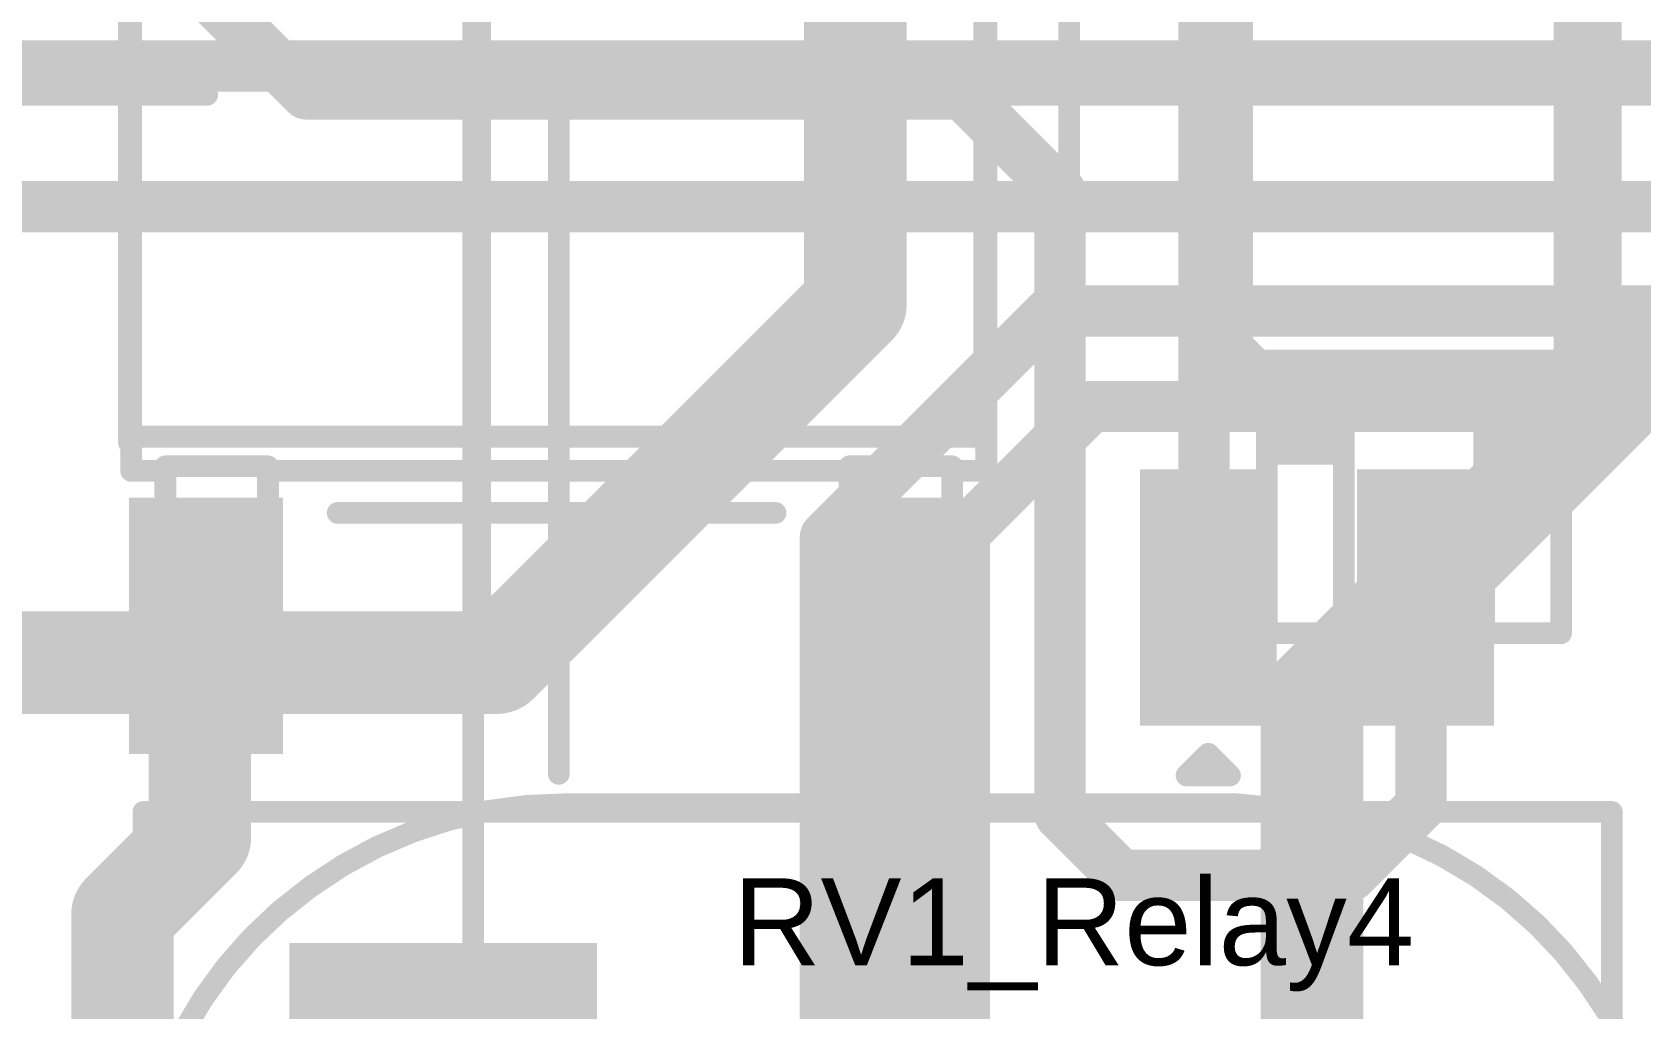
# Model space of a CAD drawing. Header units: millimetres. Extents: x -16 to 330, y -45 to 150.
# Drawn here: x 56.68 to 66.08, y 6.66 to 12.37 of the extents above; entities that cross this region are included whole.
import ezdxf

# ---------------------------------------------------------------- set-up
doc = ezdxf.new("R2010")
doc.units = ezdxf.units.MM
for name, color, linetype in [('BottomLayer', 5, 'Continuous'), ('BottomSolder', 6, 'Continuous'), ('Mechanical13', 56, 'Continuous'), ('MidLayer1', 16, 'Continuous'), ('MidLayer2', 76, 'Continuous'), ('MultiLayer', 9, 'Continuous'), ('PadHoleLayer', 156, 'Continuous'), ('TopLayer', 1, 'Continuous'), ('TopOverlay', 2, 'Continuous'), ('TopPaste', 8, 'Continuous'), ('TopSolder', 216, 'Continuous')]:
    doc.layers.add(name, color=color, linetype=linetype)
doc.styles.add('Arial', font='arial.ttf', dxfattribs={"height": 0.2})

# ---------------------------------------------------------------- blocks, each defined once
blk = doc.blocks.new('ERZ_V07D680_8')
at = {"layer": 'BottomLayer'}
blk.add_hatch(color=5, dxfattribs=at).paths.add_polyline_path([(-3.44, 1.9), (-1.64, 1.9), (-1.64, 0.1), (-3.44, 0.1)])
h = blk.add_hatch(color=5, dxfattribs=at)
edge = h.paths.add_edge_path()
edge.add_arc((2.54, -1), 0.9, 0, 360)
at = {"layer": 'BottomSolder'}
h = blk.add_hatch(color=6, dxfattribs=at)
edge = h.paths.add_edge_path()
edge.add_arc((-2.54, 1), 0.4, 0, 360)
h = blk.add_hatch(color=6, dxfattribs=at)
edge = h.paths.add_edge_path()
edge.add_arc((2.54, -1), 0.4, 0, 360)
at = {"layer": 'MidLayer1'}
blk.add_hatch(color=16, dxfattribs=at).paths.add_polyline_path([(-3.44, 1.9), (-1.64, 1.9), (-1.64, 0.1), (-3.44, 0.1)])
h = blk.add_hatch(color=16, dxfattribs=at)
edge = h.paths.add_edge_path()
edge.add_arc((2.54, -1), 0.9, 0, 360)
at = {"layer": 'MidLayer2'}
blk.add_hatch(color=76, dxfattribs=at).paths.add_polyline_path([(-3.44, 1.9), (-1.64, 1.9), (-1.64, 0.1), (-3.44, 0.1)])
h = blk.add_hatch(color=76, dxfattribs=at)
edge = h.paths.add_edge_path()
edge.add_arc((2.54, -1), 0.9, 0, 360)
at = {"layer": 'MultiLayer'}
blk.add_hatch(color=9, dxfattribs=at).paths.add_polyline_path([(-3.44, 1.9), (-1.64, 1.9), (-1.64, 0.1), (-3.44, 0.1)])
h = blk.add_hatch(color=9, dxfattribs=at)
edge = h.paths.add_edge_path()
edge.add_arc((2.54, -1), 0.9, 0, 360)
at = {"layer": 'PadHoleLayer'}
h = blk.add_hatch(color=156, dxfattribs=at)
edge = h.paths.add_edge_path()
edge.add_arc((-2.54, 1), 0.4, 0, 360)
h = blk.add_hatch(color=156, dxfattribs=at)
edge = h.paths.add_edge_path()
edge.add_arc((2.54, -1), 0.4, 0, 360)
at = {"layer": 'TopLayer'}
blk.add_hatch(color=1, dxfattribs=at).paths.add_polyline_path([(-3.44, 1.9), (-1.64, 1.9), (-1.64, 0.1), (-3.44, 0.1)])
h = blk.add_hatch(color=1, dxfattribs=at)
edge = h.paths.add_edge_path()
edge.add_arc((2.54, -1), 0.9, 0, 360)
at = {"layer": 'TopSolder'}
h = blk.add_hatch(color=216, dxfattribs=at)
edge = h.paths.add_edge_path()
edge.add_arc((-2.54, 1), 0.4, 0, 360)
h = blk.add_hatch(color=216, dxfattribs=at)
edge = h.paths.add_edge_path()
edge.add_arc((2.54, -1), 0.4, 0, 360)
at = {"layer": 'TopOverlay', "const_width": 0.127}
for points in [[(-4.2926, -2.6416), (-4.2926, 2.667)], [(-4.2926, 2.667), (4.2926, 2.667)], [(4.2926, -2.6416), (4.2926, 2.667)], [(-4.2926, -2.6416), (4.2926, -2.6416)]]:
    blk.add_lwpolyline(points, dxfattribs=at)
at = {"layer": 'TopOverlay', "const_width": 0.0635}
for points in [[(-4.3243, 2.667, 1), (-4.2608, 2.667, 1)], [(-4.3243, 2.667, 1), (-4.2608, 2.667, 1)], [(4.2608, 2.667, 1), (4.3243, 2.667, 1)], [(4.2608, 2.667, 1), (4.3243, 2.667, 1)], [(-4.3243, -2.6416, 1), (-4.2608, -2.6416, 1)], [(-4.3243, -2.6416, 1), (-4.2608, -2.6416, 1)], [(4.2608, -2.6416, 1), (4.3243, -2.6416, 1)], [(4.2608, -2.6416, 1), (4.3243, -2.6416, 1)]]:
    blk.add_lwpolyline(points, format="xyb", close=True, dxfattribs=at)
blk = doc.blocks.new('SOP_4_1_27_________B____2_6___62')
at = {"layer": 'TopLayer'}
for points in [[(-3.875, 1.035), (-2.375, 1.035), (-2.375, 0.235), (-3.875, 0.235)], [(2.375, 1.035), (3.875, 1.035), (3.875, 0.235), (2.375, 0.235)], [(2.375, 1.035), (3.875, 1.035), (3.875, 0.235), (2.375, 0.235)], [(-3.875, -0.235), (-2.375, -0.235), (-2.375, -1.035), (-3.875, -1.035)], [(2.375, -0.235), (3.875, -0.235), (3.875, -1.035), (2.375, -1.035)]]:
    blk.add_hatch(color=1, dxfattribs=at).paths.add_polyline_path(points)
at = {"layer": 'TopPaste'}
for points in [[(-3.875, 1.035), (-2.375, 1.035), (-2.375, 0.235), (-3.875, 0.235)], [(2.375, 1.035), (3.875, 1.035), (3.875, 0.235), (2.375, 0.235)], [(2.375, 1.035), (3.875, 1.035), (3.875, 0.235), (2.375, 0.235)], [(-3.875, -0.235), (-2.375, -0.235), (-2.375, -1.035), (-3.875, -1.035)], [(2.375, -0.235), (3.875, -0.235), (3.875, -1.035), (2.375, -1.035)]]:
    blk.add_hatch(color=8, dxfattribs=at).paths.add_polyline_path(points)
at = {"layer": 'TopSolder'}
for points in [[(-3.875, 1.035), (-2.375, 1.035), (-2.375, 0.235), (-3.875, 0.235)], [(2.375, 1.035), (3.875, 1.035), (3.875, 0.235), (2.375, 0.235)], [(2.375, 1.035), (3.875, 1.035), (3.875, 0.235), (2.375, 0.235)], [(-3.875, -0.235), (-2.375, -0.235), (-2.375, -1.035), (-3.875, -1.035)], [(2.375, -0.235), (3.875, -0.235), (3.875, -1.035), (2.375, -1.035)]]:
    blk.add_hatch(color=216, dxfattribs=at).paths.add_polyline_path(points)
at = {"layer": 'TopOverlay', "const_width": 0.127}
for points in [[(-1.778, 1.4478), (2.0828, 1.4478)], [(-4.1656, 0.762), (-4.1656, 0.508)], [(-4.1656, 0.762), (-4.0386, 0.635)], [(-4.0386, 0.635), (-4.1656, 0.508)], [(-1.778, -1.4478), (2.0828, -1.4478)]]:
    blk.add_lwpolyline(points, dxfattribs=at)
at = {"layer": 'TopOverlay', "const_width": 0.0635}
for points in [[(-1.8097, 1.4478, 1), (-1.7463, 1.4478, 1)], [(2.0511, 1.4478, 1), (2.1145, 1.4478, 1)], [(-4.1974, 0.762, 1), (-4.1338, 0.762, 1)], [(-4.1974, 0.762, 1), (-4.1338, 0.762, 1)], [(-4.0703, 0.635, 1), (-4.0069, 0.635, 1)], [(-4.0703, 0.635, 1), (-4.0069, 0.635, 1)], [(-4.1974, 0.508, 1), (-4.1338, 0.508, 1)], [(-4.1974, 0.508, 1), (-4.1338, 0.508, 1)], [(-1.8097, -1.4478, 1), (-1.7463, -1.4478, 1)], [(2.0511, -1.4478, 1), (2.1145, -1.4478, 1)]]:
    blk.add_lwpolyline(points, format="xyb", close=True, dxfattribs=at)
blk = doc.blocks.new('ABS_184')
at = {"layer": 'TopLayer'}
for points in [[(-3.61, 2.5), (-2.11, 2.5), (-2.11, 1.6), (-3.61, 1.6)], [(2.11, 2.5), (3.61, 2.5), (3.61, 1.6), (2.11, 1.6)], [(-3.61, -1.6), (-2.11, -1.6), (-2.11, -2.5), (-3.61, -2.5)], [(2.11, -1.6), (3.61, -1.6), (3.61, -2.5), (2.11, -2.5)]]:
    blk.add_hatch(color=1, dxfattribs=at).paths.add_polyline_path(points)
at = {"layer": 'TopPaste'}
for points in [[(-3.61, 2.5), (-2.11, 2.5), (-2.11, 1.6), (-3.61, 1.6)], [(2.11, 2.5), (3.61, 2.5), (3.61, 1.6), (2.11, 1.6)], [(-3.61, -1.6), (-2.11, -1.6), (-2.11, -2.5), (-3.61, -2.5)], [(2.11, -1.6), (3.61, -1.6), (3.61, -2.5), (2.11, -2.5)]]:
    blk.add_hatch(color=8, dxfattribs=at).paths.add_polyline_path(points)
at = {"layer": 'TopSolder'}
for points in [[(-3.61, 2.5), (-2.11, 2.5), (-2.11, 1.6), (-3.61, 1.6)], [(2.11, 2.5), (3.61, 2.5), (3.61, 1.6), (2.11, 1.6)], [(-3.61, -1.6), (-2.11, -1.6), (-2.11, -2.5), (-3.61, -2.5)], [(2.11, -1.6), (3.61, -1.6), (3.61, -2.5), (2.11, -2.5)]]:
    blk.add_hatch(color=216, dxfattribs=at).paths.add_polyline_path(points)
at = {"layer": 'TopOverlay'}
for points, const_width in [([(1.79, 2.5), (-1.79, 2.5)], 0.127), ([(-3.81, 2.1336), (-3.937, 2.2606)], 0.2), ([(-3.937, 2.0066), (-3.937, 2.2606)], 0.2), ([(-3.937, 2.0066), (-3.81, 2.1336)], 0.2), ([(-2.2, -1.28), (-2.2, 1.28)], 0.127), ([(2.2, -1.28), (2.2, 1.28)], 0.127), ([(1.79, -2.5), (-1.79, -2.5)], 0.127)]:
    blk.add_lwpolyline(points, dxfattribs=dict(at, const_width=const_width))
for points, const_width in [([(-1.8217, 2.5, 1), (-1.7582, 2.5, 1)], 0.0635), ([(1.7582, 2.5, 1), (1.8217, 2.5, 1)], 0.0635), ([(-3.987, 2.2606, 1), (-3.887, 2.2606, 1)], 0.1), ([(-3.987, 2.2606, 1), (-3.887, 2.2606, 1)], 0.1), ([(-3.86, 2.1336, 1), (-3.76, 2.1336, 1)], 0.1), ([(-3.86, 2.1336, 1), (-3.76, 2.1336, 1)], 0.1), ([(-3.987, 2.0066, 1), (-3.887, 2.0066, 1)], 0.1), ([(-3.987, 2.0066, 1), (-3.887, 2.0066, 1)], 0.1), ([(-2.2318, 1.28, 1), (-2.1683, 1.28, 1)], 0.0635), ([(2.1683, 1.28, 1), (2.2318, 1.28, 1)], 0.0635), ([(-2.2318, -1.28, 1), (-2.1683, -1.28, 1)], 0.0635), ([(2.1683, -1.28, 1), (2.2318, -1.28, 1)], 0.0635), ([(-1.8217, -2.5, 1), (-1.7582, -2.5, 1)], 0.0635), ([(1.7582, -2.5, 1), (1.8217, -2.5, 1)], 0.0635)]:
    blk.add_lwpolyline(points, format="xyb", close=True, dxfattribs=dict(at, const_width=const_width))

msp = doc.modelspace()

# ---------------------------------------------------------------- linework, layer by layer
at = {"layer": 'BottomLayer', "const_width": 0.3}
for points in [[(55.6514, 12.1766), (68.0193, 12.1766)], [(52.5134, 11.3538), (70.7136, 11.3538)], [(61.3156, 9.4234), (62.6364, 10.7442)], [(62.6364, 10.7442), (70.993, 10.7442)], [(62.1284, 9.4459), (62.8678, 10.1854)], [(62.8678, 10.1854), (71.1454, 10.1854)], [(62.1284, 3.2004), (62.1284, 9.4459)], [(61.3156, 3.1496), (61.3156, 9.4234)]]:
    msp.add_lwpolyline(points, dxfattribs=at)
at = {"layer": 'BottomLayer', "const_width": 0.15}
for points in [[(62.5614, 10.7442, 1), (62.7114, 10.7442, 1)], [(62.5614, 10.7442, 1), (62.7114, 10.7442, 1)], [(62.7929, 10.1854, 1), (62.9428, 10.1854, 1)], [(62.7929, 10.1854, 1), (62.9428, 10.1854, 1)], [(62.0534, 9.4459, 1), (62.2034, 9.4459, 1)], [(62.0534, 9.4459, 1), (62.2034, 9.4459, 1)], [(61.2406, 9.4234, 1), (61.3906, 9.4234, 1)], [(61.2406, 9.4234, 1), (61.3906, 9.4234, 1)]]:
    msp.add_lwpolyline(points, format="xyb", close=True, dxfattribs=at)
at = {"layer": 'Mechanical13', "const_width": 0.127}
for points in [[(59.2962, 9.0641), (59.2962, 17.0088)], [(59.2962, 9.0641), (59.2962, 17.0088)], [(63.6062, 10.4838), (63.6062, 14.5338)], [(65.9062, 10.4838), (65.9062, 14.5338)], [(59.2562, 6.5088), (59.2562, 14.4535)], [(59.2562, 6.5088), (59.2562, 14.4535)], [(63.6812, 10.5213), (63.6812, 14.4963)], [(63.7525, 10.5569), (63.7525, 14.4607)], [(65.76, 10.5569), (65.76, 14.4607)], [(65.8312, 10.5213), (65.8312, 14.4963)], [(57.2562, 9.8088), (57.2562, 14.2088)], [(62.2562, 9.8088), (62.2562, 14.2088)], [(49.7562, 12.0088), (57.701, 12.0088)], [(49.7562, 12.0088), (57.701, 12.0088)], [(59.7562, 12.0088), (67.701, 12.0088)], [(59.7562, 12.0088), (67.701, 12.0088)], [(59.7562, 8.0364), (59.7562, 12.0088)], [(59.7562, 8.0364), (59.7562, 12.0088)], [(63.6062, 10.4838), (63.7525, 10.5569)], [(63.6062, 10.4838), (63.7812, 10.3088)], [(63.6812, 10.5213), (63.8187, 10.3838)], [(63.7525, 10.5569), (63.8544, 10.4551)], [(65.6581, 10.4551), (65.76, 10.5569)], [(65.6937, 10.3838), (65.8312, 10.5213)], [(65.7312, 10.3088), (65.9062, 10.4838)], [(65.76, 10.5569), (65.9062, 10.4838)], [(63.7812, 10.3088), (63.8544, 10.4551)], [(63.8187, 10.3838), (65.6937, 10.3838)], [(63.8544, 10.4551), (65.6581, 10.4551)], [(63.8962, 10.2088), (63.8962, 10.3838)], [(64.3462, 10.2088), (64.3462, 10.3838)], [(65.1662, 10.2088), (65.1662, 10.3838)], [(65.6162, 10.2088), (65.6162, 10.3838)], [(65.6581, 10.4551), (65.7312, 10.3088)], [(63.7812, 10.3088), (63.8962, 10.3088)], [(64.3462, 10.3088), (65.1662, 10.3088)], [(65.6162, 10.3088), (65.7312, 10.3088)], [(63.8962, 10.2088), (64.3462, 10.2088)], [(63.8962, 10.0088), (63.8962, 10.2088)], [(64.3462, 10.0088), (64.3462, 10.2088)], [(65.1662, 10.2088), (65.6162, 10.2088)], [(65.1662, 10.0088), (65.1662, 10.2088)], [(65.6162, 10.0088), (65.6162, 10.2088)], [(57.2562, 10.0088), (62.2562, 10.0088)], [(63.8962, 10.0088), (64.3462, 10.0088)], [(63.8962, 9.9088), (63.8962, 10.0088)], [(64.3462, 9.9088), (64.3462, 10.0088)], [(65.1662, 9.9088), (65.1662, 10.0088)], [(65.1662, 10.0088), (65.6162, 10.0088)], [(65.6162, 9.9088), (65.6162, 10.0088)], [(63.8962, 9.9088), (64.3462, 9.9088)], [(63.8962, 8.8588), (63.8962, 9.9088)], [(64.3462, 8.8588), (64.3462, 9.9088)], [(65.1662, 9.9088), (65.6162, 9.9088)], [(65.1662, 8.8588), (65.1662, 9.9088)], [(65.6162, 8.8588), (65.6162, 9.9088)], [(57.4562, 9.8355), (58.0562, 9.8355)], [(57.4562, 8.9088), (57.4562, 9.8355)], [(58.0562, 8.9088), (58.0562, 9.8355)], [(61.4562, 9.8355), (62.0562, 9.8355)], [(61.4562, 8.9088), (61.4562, 9.8355)], [(62.0562, 8.9088), (62.0562, 9.8355)], [(57.2562, 9.8088), (57.4562, 9.8088)], [(58.0562, 9.8088), (61.4562, 9.8088)], [(62.0562, 9.8088), (62.2562, 9.8088)], [(57.4562, 9.1588), (58.0562, 9.1588)], [(61.4562, 9.1588), (62.0562, 9.1588)], [(57.4562, 9.1288), (58.0562, 9.1288)], [(61.4562, 9.1288), (62.0562, 9.1288)], [(57.4562, 8.9088), (58.0562, 8.9088)], [(61.4562, 8.9088), (62.0562, 8.9088)], [(63.8962, 8.8588), (64.3462, 8.8588)], [(65.1662, 8.8588), (65.6162, 8.8588)], [(59.7928, 7.8588), (63.7197, 7.8588)]]:
    msp.add_lwpolyline(points, dxfattribs=at)
at = {"layer": 'Mechanical13'}
for points, const_width in [([(57.6692, 12.0088, 1), (57.7327, 12.0088, 1)], 0.0635), ([(57.6692, 12.0088, 1), (57.7327, 12.0088, 1)], 0.0635), ([(59.7594, 12.0088, 1), (59.7531, 12.0088, 1)], 0.127), ([(59.7594, 12.0088, 1), (59.7531, 12.0088, 1)], 0.127), ([(59.7213, 12.0088, 1), (59.7848, 12.0088, 1)], 0.0635), ([(59.7213, 12.0088, 1), (59.7848, 12.0088, 1)], 0.0635), ([(59.7245, 12.0088, 1), (59.788, 12.0088, 1)], 0.0635), ([(59.7245, 12.0088, 1), (59.788, 12.0088, 1)], 0.0635), ([(59.7245, 12.0088, 1), (59.788, 12.0088, 1)], 0.0635), ([(59.7245, 12.0088, 1), (59.788, 12.0088, 1)], 0.0635), ([(59.7277, 12.0088, 1), (59.7912, 12.0088, 1)], 0.0635), ([(59.7277, 12.0088, 1), (59.7912, 12.0088, 1)], 0.0635), ([(63.5745, 10.4838, 1), (63.638, 10.4838, 1)], 0.0635), ([(63.5745, 10.4838, 1), (63.638, 10.4838, 1)], 0.0635), ([(63.5745, 10.4838, 1), (63.638, 10.4838, 1)], 0.0635), ([(63.6495, 10.5213, 1), (63.713, 10.5213, 1)], 0.0635), ([(63.6495, 10.5213, 1), (63.713, 10.5213, 1)], 0.0635), ([(63.7208, 10.5569, 1), (63.7843, 10.5569, 1)], 0.0635), ([(63.7208, 10.5569, 1), (63.7843, 10.5569, 1)], 0.0635), ([(63.7208, 10.5569, 1), (63.7843, 10.5569, 1)], 0.0635), ([(65.7282, 10.5569, 1), (65.7917, 10.5569, 1)], 0.0635), ([(65.7282, 10.5569, 1), (65.7917, 10.5569, 1)], 0.0635), ([(65.7282, 10.5569, 1), (65.7917, 10.5569, 1)], 0.0635), ([(65.7995, 10.5213, 1), (65.863, 10.5213, 1)], 0.0635), ([(65.7995, 10.5213, 1), (65.863, 10.5213, 1)], 0.0635), ([(65.8745, 10.4838, 1), (65.938, 10.4838, 1)], 0.0635), ([(65.8745, 10.4838, 1), (65.938, 10.4838, 1)], 0.0635), ([(65.8745, 10.4838, 1), (65.938, 10.4838, 1)], 0.0635), ([(63.787, 10.3838, 1), (63.8505, 10.3838, 1)], 0.0635), ([(63.787, 10.3838, 1), (63.8505, 10.3838, 1)], 0.0635), ([(63.8226, 10.4551, 1), (63.8861, 10.4551, 1)], 0.0635), ([(63.8226, 10.4551, 1), (63.8861, 10.4551, 1)], 0.0635), ([(63.8226, 10.4551, 1), (63.8861, 10.4551, 1)], 0.0635), ([(63.8645, 10.3838, 1), (63.928, 10.3838, 1)], 0.0635), ([(64.3145, 10.3838, 1), (64.378, 10.3838, 1)], 0.0635), ([(65.1345, 10.3838, 1), (65.198, 10.3838, 1)], 0.0635), ([(65.5845, 10.3838, 1), (65.648, 10.3838, 1)], 0.0635), ([(65.6264, 10.4551, 1), (65.6899, 10.4551, 1)], 0.0635), ([(65.6264, 10.4551, 1), (65.6899, 10.4551, 1)], 0.0635), ([(65.6264, 10.4551, 1), (65.6899, 10.4551, 1)], 0.0635), ([(65.662, 10.3838, 1), (65.7255, 10.3838, 1)], 0.0635), ([(65.662, 10.3838, 1), (65.7255, 10.3838, 1)], 0.0635), ([(63.7495, 10.3088, 1), (63.813, 10.3088, 1)], 0.0635), ([(63.7495, 10.3088, 1), (63.813, 10.3088, 1)], 0.0635), ([(63.7495, 10.3088, 1), (63.813, 10.3088, 1)], 0.0635), ([(63.8645, 10.3088, 1), (63.928, 10.3088, 1)], 0.0635), ([(64.3145, 10.3088, 1), (64.378, 10.3088, 1)], 0.0635), ([(65.1345, 10.3088, 1), (65.198, 10.3088, 1)], 0.0635), ([(65.5845, 10.3088, 1), (65.648, 10.3088, 1)], 0.0635), ([(65.6995, 10.3088, 1), (65.763, 10.3088, 1)], 0.0635), ([(65.6995, 10.3088, 1), (65.763, 10.3088, 1)], 0.0635), ([(65.6995, 10.3088, 1), (65.763, 10.3088, 1)], 0.0635), ([(63.8645, 10.2088, 1), (63.928, 10.2088, 1)], 0.0635), ([(63.8645, 10.2088, 1), (63.928, 10.2088, 1)], 0.0635), ([(63.8645, 10.2088, 1), (63.928, 10.2088, 1)], 0.0635), ([(64.3145, 10.2088, 1), (64.378, 10.2088, 1)], 0.0635), ([(64.3145, 10.2088, 1), (64.378, 10.2088, 1)], 0.0635), ([(64.3145, 10.2088, 1), (64.378, 10.2088, 1)], 0.0635), ([(65.1345, 10.2088, 1), (65.198, 10.2088, 1)], 0.0635), ([(65.1345, 10.2088, 1), (65.198, 10.2088, 1)], 0.0635), ([(65.1345, 10.2088, 1), (65.198, 10.2088, 1)], 0.0635), ([(65.5845, 10.2088, 1), (65.648, 10.2088, 1)], 0.0635), ([(65.5845, 10.2088, 1), (65.648, 10.2088, 1)], 0.0635), ([(65.5845, 10.2088, 1), (65.648, 10.2088, 1)], 0.0635), ([(57.2245, 10.0088, 1), (57.288, 10.0088, 1)], 0.0635), ([(62.2245, 10.0088, 1), (62.288, 10.0088, 1)], 0.0635), ([(63.8645, 10.0088, 1), (63.928, 10.0088, 1)], 0.0635), ([(63.8645, 10.0088, 1), (63.928, 10.0088, 1)], 0.0635), ([(63.8645, 10.0088, 1), (63.928, 10.0088, 1)], 0.0635), ([(64.3145, 10.0088, 1), (64.378, 10.0088, 1)], 0.0635), ([(64.3145, 10.0088, 1), (64.378, 10.0088, 1)], 0.0635), ([(64.3145, 10.0088, 1), (64.378, 10.0088, 1)], 0.0635), ([(65.1345, 10.0088, 1), (65.198, 10.0088, 1)], 0.0635), ([(65.1345, 10.0088, 1), (65.198, 10.0088, 1)], 0.0635), ([(65.1345, 10.0088, 1), (65.198, 10.0088, 1)], 0.0635), ([(65.5845, 10.0088, 1), (65.648, 10.0088, 1)], 0.0635), ([(65.5845, 10.0088, 1), (65.648, 10.0088, 1)], 0.0635), ([(65.5845, 10.0088, 1), (65.648, 10.0088, 1)], 0.0635), ([(63.8645, 9.9088, 1), (63.928, 9.9088, 1)], 0.0635), ([(63.8645, 9.9088, 1), (63.928, 9.9088, 1)], 0.0635), ([(63.8645, 9.9088, 1), (63.928, 9.9088, 1)], 0.0635), ([(64.3145, 9.9088, 1), (64.378, 9.9088, 1)], 0.0635), ([(64.3145, 9.9088, 1), (64.378, 9.9088, 1)], 0.0635), ([(64.3145, 9.9088, 1), (64.378, 9.9088, 1)], 0.0635), ([(65.1345, 9.9088, 1), (65.198, 9.9088, 1)], 0.0635), ([(65.1345, 9.9088, 1), (65.198, 9.9088, 1)], 0.0635), ([(65.1345, 9.9088, 1), (65.198, 9.9088, 1)], 0.0635), ([(65.5845, 9.9088, 1), (65.648, 9.9088, 1)], 0.0635), ([(65.5845, 9.9088, 1), (65.648, 9.9088, 1)], 0.0635), ([(65.5845, 9.9088, 1), (65.648, 9.9088, 1)], 0.0635), ([(57.4245, 9.8355, 1), (57.488, 9.8355, 1)], 0.0635), ([(57.4245, 9.8355, 1), (57.488, 9.8355, 1)], 0.0635), ([(58.0245, 9.8355, 1), (58.088, 9.8355, 1)], 0.0635), ([(58.0245, 9.8355, 1), (58.088, 9.8355, 1)], 0.0635), ([(61.4245, 9.8355, 1), (61.488, 9.8355, 1)], 0.0635), ([(61.4245, 9.8355, 1), (61.488, 9.8355, 1)], 0.0635), ([(62.0245, 9.8355, 1), (62.088, 9.8355, 1)], 0.0635), ([(62.0245, 9.8355, 1), (62.088, 9.8355, 1)], 0.0635), ([(57.2245, 9.8088, 1), (57.288, 9.8088, 1)], 0.0635), ([(57.2245, 9.8088, 1), (57.288, 9.8088, 1)], 0.0635), ([(57.4245, 9.8088, 1), (57.488, 9.8088, 1)], 0.0635), ([(58.0245, 9.8088, 1), (58.088, 9.8088, 1)], 0.0635), ([(61.4245, 9.8088, 1), (61.488, 9.8088, 1)], 0.0635), ([(62.0245, 9.8088, 1), (62.088, 9.8088, 1)], 0.0635), ([(62.2245, 9.8088, 1), (62.288, 9.8088, 1)], 0.0635), ([(62.2245, 9.8088, 1), (62.288, 9.8088, 1)], 0.0635), ([(57.4245, 9.1588, 1), (57.488, 9.1588, 1)], 0.0635), ([(58.0245, 9.1588, 1), (58.088, 9.1588, 1)], 0.0635), ([(61.4245, 9.1588, 1), (61.488, 9.1588, 1)], 0.0635), ([(62.0245, 9.1588, 1), (62.088, 9.1588, 1)], 0.0635), ([(57.4245, 9.1288, 1), (57.488, 9.1288, 1)], 0.0635), ([(58.0245, 9.1288, 1), (58.088, 9.1288, 1)], 0.0635), ([(59.2645, 9.0641, 1), (59.328, 9.0641, 1)], 0.0635), ([(59.2645, 9.0641, 1), (59.328, 9.0641, 1)], 0.0635), ([(61.4245, 9.1288, 1), (61.488, 9.1288, 1)], 0.0635), ([(62.0245, 9.1288, 1), (62.088, 9.1288, 1)], 0.0635), ([(57.4245, 8.9088, 1), (57.488, 8.9088, 1)], 0.0635), ([(57.4245, 8.9088, 1), (57.488, 8.9088, 1)], 0.0635), ([(58.0245, 8.9088, 1), (58.088, 8.9088, 1)], 0.0635), ([(58.0245, 8.9088, 1), (58.088, 8.9088, 1)], 0.0635), ([(61.4245, 8.9088, 1), (61.488, 8.9088, 1)], 0.0635), ([(61.4245, 8.9088, 1), (61.488, 8.9088, 1)], 0.0635), ([(62.0245, 8.9088, 1), (62.088, 8.9088, 1)], 0.0635), ([(62.0245, 8.9088, 1), (62.088, 8.9088, 1)], 0.0635), ([(63.8645, 8.8588, 1), (63.928, 8.8588, 1)], 0.0635), ([(63.8645, 8.8588, 1), (63.928, 8.8588, 1)], 0.0635), ([(64.3145, 8.8588, 1), (64.378, 8.8588, 1)], 0.0635), ([(64.3145, 8.8588, 1), (64.378, 8.8588, 1)], 0.0635), ([(65.1345, 8.8588, 1), (65.198, 8.8588, 1)], 0.0635), ([(65.1345, 8.8588, 1), (65.198, 8.8588, 1)], 0.0635), ([(65.5845, 8.8588, 1), (65.648, 8.8588, 1)], 0.0635), ([(65.5845, 8.8588, 1), (65.648, 8.8588, 1)], 0.0635), ([(59.7245, 8.0364, 1), (59.788, 8.0364, 1)], 0.0635), ([(59.7245, 8.0364, 1), (59.788, 8.0364, 1)], 0.0635), ([(59.7611, 7.8588, 1), (59.8246, 7.8588, 1)], 0.0635), ([(59.7611, 7.8588, 1), (59.8246, 7.8588, 1)], 0.0635), ([(63.6879, 7.8588, 1), (63.7514, 7.8588, 1)], 0.0635), ([(63.6879, 7.8588, 1), (63.7514, 7.8588, 1)], 0.0635), ([(64.472, 7.7335, 1), (64.5355, 7.7335, 1)], 0.0635), ([(64.472, 7.7335, 1), (64.5355, 7.7335, 1)], 0.0635), ([(58.2711, 7.3745, 1), (58.3346, 7.3745, 1)], 0.0635), ([(58.2711, 7.3745, 1), (58.3346, 7.3745, 1)], 0.0635), ([(65.7401, 6.812, 1), (65.8036, 6.812, 1)], 0.0635), ([(65.7401, 6.812, 1), (65.8036, 6.812, 1)], 0.0635)]:
    msp.add_lwpolyline(points, format="xyb", close=True, dxfattribs=dict(at, const_width=const_width))
at = {"layer": 'Mechanical13', "const_width": 0.127}
for points in [[(58.3029, 7.3745, -0.159927), (59.7928, 7.8588)], [(63.7197, 7.8588, -0.047229), (64.5037, 7.7335)], [(64.5037, 7.7335, -0.160796), (65.7719, 6.812)], [(57.383, 6.1066, -0.161592), (58.3029, 7.3745)], [(65.7719, 6.812, -0.160703), (66.2562, 5.3222)]]:
    msp.add_lwpolyline(points, format="xyb", dxfattribs=at)
at = {"layer": 'MidLayer1', "const_width": 0.6}
for points in [[(64.1604, 8.4737), (66.9899, 11.3032)], [(64.1604, 4.1468), (64.1604, 8.4737)]]:
    msp.add_lwpolyline(points, dxfattribs=at)
at = {"layer": 'MidLayer1', "const_width": 0.3}
msp.add_lwpolyline([(64.0104, 8.4737, 1), (64.3104, 8.4737, 1)], format="xyb", close=True, dxfattribs=at)
msp.add_lwpolyline([(64.0104, 8.4737, 1), (64.3104, 8.4737, 1)], format="xyb", close=True, dxfattribs=at)
at = {"layer": 'MidLayer2', "const_width": 0.6}
for points in [[(61.4906, 10.7831), (61.4906, 41.1885)], [(59.3943, 8.6868), (61.4906, 10.7831)], [(53.4306, 8.6868), (59.3943, 8.6868)]]:
    msp.add_lwpolyline(points, dxfattribs=at)
at = {"layer": 'MidLayer2', "const_width": 0.3}
for points in [[(61.3406, 10.7831, 1), (61.6406, 10.7831, 1)], [(61.3406, 10.7831, 1), (61.6406, 10.7831, 1)], [(59.2443, 8.6868, 1), (59.5443, 8.6868, 1)], [(59.2443, 8.6868, 1), (59.5443, 8.6868, 1)]]:
    msp.add_lwpolyline(points, format="xyb", close=True, dxfattribs=at)
at = {"layer": 'TopLayer'}
for points, const_width in [([(63.5282, 9.0678), (63.5282, 13.118)], 0.3), ([(57.6936, 12.6011), (58.2811, 12.0136)], 0.3), ([(58.2811, 12.0136), (62.1164, 12.0136)], 0.3), ([(62.1164, 12.0136), (62.6872, 11.4429)], 0.3), ([(62.6872, 7.7978), (62.6872, 11.4429)], 0.3), ([(64.7982, 7.8511), (64.7982, 9.0678)], 0.3), ([(57.6579, 8.8671), (57.6936, 8.9028)], 0.6), ([(57.6579, 7.6658), (57.6579, 8.8671)], 0.6), ([(61.7502, 5.001), (61.7502, 8.5218)], 0.6), ([(64.3893, 7.4422), (64.7982, 7.8511)], 0.3), ([(57.2057, 7.2136), (57.6579, 7.6658)], 0.6), ([(62.6872, 7.7978), (63.0428, 7.4422)], 0.3), ([(63.0428, 7.4422), (64.3893, 7.4422)], 0.3), ([(57.2057, 3.2468), (57.2057, 7.2136)], 0.6)]:
    msp.add_lwpolyline(points, dxfattribs=dict(at, const_width=const_width))
for points, const_width in [([(58.2061, 12.0136, 1), (58.3561, 12.0136, 1)], 0.15), ([(58.2061, 12.0136, 1), (58.3561, 12.0136, 1)], 0.15), ([(62.0414, 12.0136, 1), (62.1914, 12.0136, 1)], 0.15), ([(62.0414, 12.0136, 1), (62.1914, 12.0136, 1)], 0.15), ([(62.6122, 11.4429, 1), (62.7622, 11.4429, 1)], 0.15), ([(62.6122, 11.4429, 1), (62.7622, 11.4429, 1)], 0.15), ([(63.4532, 9.0678, 1), (63.6032, 9.0678, 1)], 0.15), ([(64.7232, 9.0678, 1), (64.8732, 9.0678, 1)], 0.15), ([(57.5079, 8.8671, 1), (57.8079, 8.8671, 1)], 0.3), ([(57.5079, 8.8671, 1), (57.8079, 8.8671, 1)], 0.3), ([(57.5436, 8.9028, 1), (57.8436, 8.9028, 1)], 0.3), ([(61.6002, 8.5218, 1), (61.9002, 8.5218, 1)], 0.3), ([(64.7232, 7.8511, 1), (64.8732, 7.8511, 1)], 0.15), ([(64.7232, 7.8511, 1), (64.8732, 7.8511, 1)], 0.15), ([(57.5079, 7.6658, 1), (57.8079, 7.6658, 1)], 0.3), ([(57.5079, 7.6658, 1), (57.8079, 7.6658, 1)], 0.3), ([(62.6122, 7.7978, 1), (62.7622, 7.7978, 1)], 0.15), ([(62.6122, 7.7978, 1), (62.7622, 7.7978, 1)], 0.15), ([(62.9678, 7.4422, 1), (63.1178, 7.4422, 1)], 0.15), ([(62.9678, 7.4422, 1), (63.1178, 7.4422, 1)], 0.15), ([(64.3143, 7.4422, 1), (64.4643, 7.4422, 1)], 0.15), ([(64.3143, 7.4422, 1), (64.4643, 7.4422, 1)], 0.15), ([(57.0557, 7.2136, 1), (57.3557, 7.2136, 1)], 0.3), ([(57.0557, 7.2136, 1), (57.3557, 7.2136, 1)], 0.3)]:
    msp.add_lwpolyline(points, format="xyb", close=True, dxfattribs=dict(at, const_width=const_width))

# ---------------------------------------------------------------- block references
for name, p, rotation in [('SOP_4_1_27_________B____2_6___62', (64.1886, 12.1928), 90), ('ABS_184', (59.7436, 11.7628), 270)]:
    msp.add_blockref(name, p, dxfattribs=dict(rotation=rotation))
msp.add_blockref('ERZ_V07D680_8', (61.6204, 5.1468))

# ---------------------------------------------------------------- texts
at = {"layer": 'TopOverlay', "style": 'Arial'}
msp.add_text('RV1_Relay4', height=0.508, dxfattribs=at).set_placement((60.7745, 6.9173))

doc.saveas('drawing.dxf')
